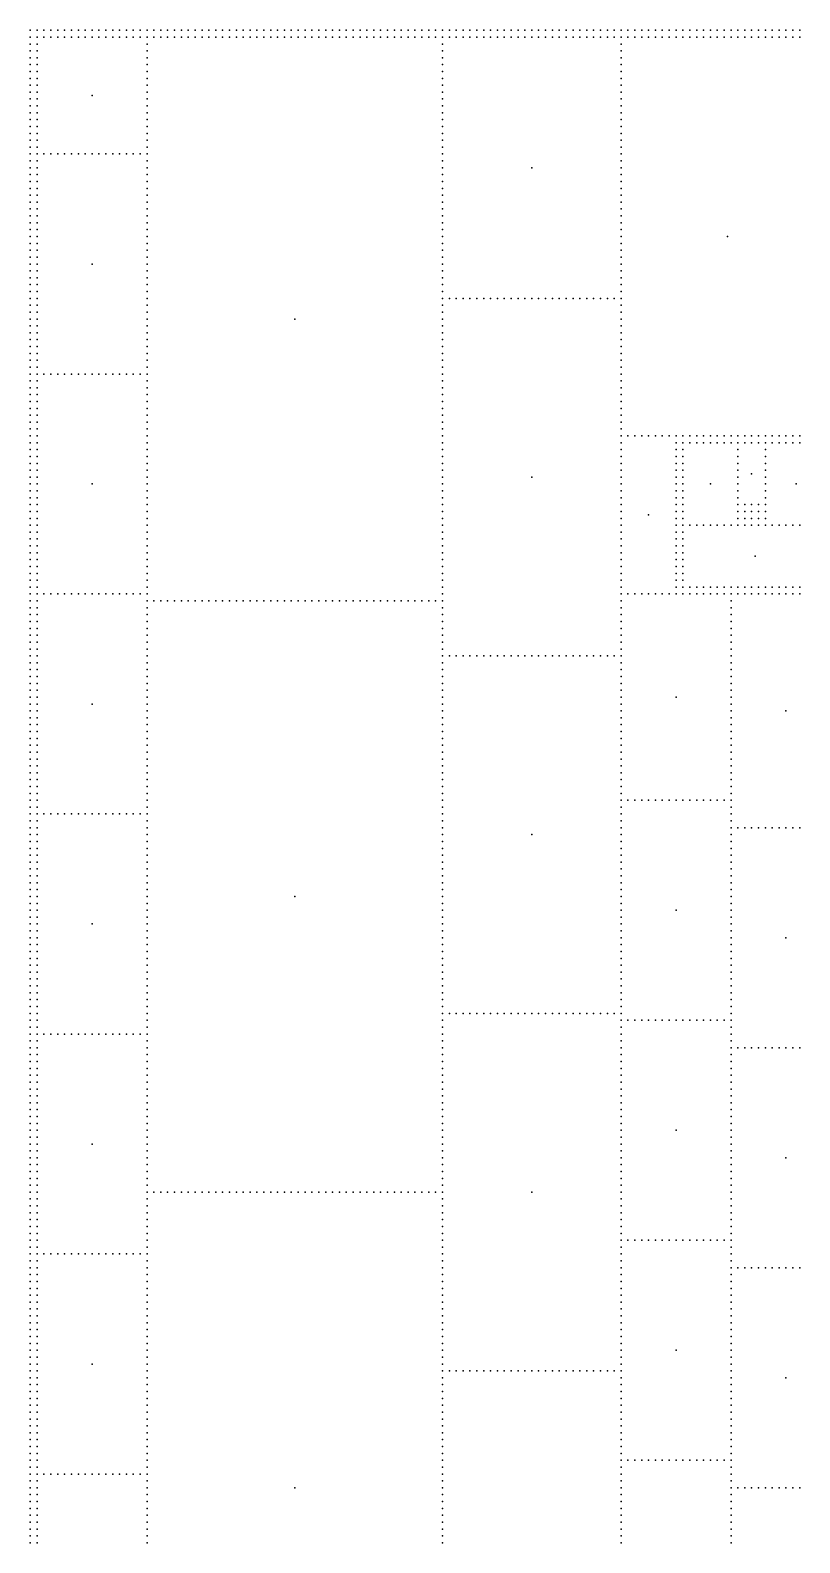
# Model space of a CAD drawing. Header units: metres. Extents: x -50 to 50, y -49 to 49.
# Drawn here: x -50 to -25.11, y 0.22 to 49.17 of the extents above; entities that cross this region are included whole.
import ezdxf

# ---------------------------------------------------------------- set-up
doc = ezdxf.new("R2010")
doc.units = ezdxf.units.M

msp = doc.modelspace()

# ---------------------------------------------------------------- linework, layer by layer
for p in [(-50, 49.168), (-50, 49.168), (-50, 48.946), (-49.778, 49.168), (-49.778, 48.946), (-49.556, 49.168), (-49.556, 48.946), (-49.333, 49.168), (-49.333, 48.946), (-49.111, 49.168), (-49.111, 48.946), (-48.889, 49.168), (-48.889, 48.946), (-48.667, 49.168), (-48.667, 48.946), (-48.444, 49.168), (-48.444, 48.946), (-48.222, 49.168), (-48.222, 48.946), (-48, 49.168), (-48, 48.946), (-47.778, 49.168), (-47.778, 48.946), (-47.556, 49.168), (-47.556, 48.946), (-47.333, 49.168), (-47.333, 48.946), (-47.111, 49.168), (-47.111, 48.946), (-46.889, 49.168), (-46.889, 48.946), (-46.667, 49.168), (-46.667, 48.946), (-46.444, 49.168), (-46.444, 48.946), (-46.222, 49.168), (-46.222, 48.946), (-46, 49.168), (-46, 48.946), (-45.778, 49.168), (-45.778, 48.946), (-45.556, 49.168), (-45.556, 48.946), (-45.333, 49.168), (-45.333, 48.946), (-45.111, 49.168), (-45.111, 48.946), (-44.889, 49.168), (-44.889, 48.946), (-44.667, 49.168), (-44.667, 48.946), (-44.444, 49.168), (-44.444, 48.946), (-44.222, 49.168), (-44.222, 48.946), (-44, 49.168), (-44, 48.946), (-43.778, 49.168), (-43.778, 48.946), (-43.556, 49.168), (-43.556, 48.946), (-43.333, 49.168), (-43.333, 48.946), (-43.111, 49.168), (-43.111, 48.946), (-42.889, 49.168), (-42.889, 48.946), (-42.667, 49.168), (-42.667, 48.946), (-42.444, 49.168), (-42.444, 48.946), (-42.222, 49.168), (-42.222, 48.946), (-42, 49.168), (-42, 48.946), (-41.778, 49.168), (-41.778, 48.946), (-41.556, 49.168), (-41.556, 48.946), (-41.333, 49.168), (-41.333, 48.946), (-41.111, 49.168), (-41.111, 48.946), (-40.889, 49.168), (-40.889, 48.946), (-40.667, 49.168), (-40.667, 48.946), (-40.444, 49.168), (-40.444, 48.946), (-40.222, 49.168), (-40.222, 48.946), (-40, 49.168), (-40, 48.946), (-39.778, 49.168), (-39.778, 48.946), (-39.556, 49.168), (-39.556, 48.946), (-39.333, 49.168), (-39.333, 48.946), (-39.111, 49.168), (-39.111, 48.946), (-38.889, 49.168), (-38.889, 48.946), (-38.667, 49.168), (-38.667, 48.946), (-38.444, 49.168), (-38.444, 48.946), (-38.222, 49.168), (-38.222, 48.946), (-38, 49.168), (-38, 48.946), (-37.778, 49.168), (-37.778, 48.946), (-37.556, 49.168), (-37.556, 48.946), (-37.333, 49.168), (-37.333, 48.946), (-37.111, 49.168), (-37.111, 48.946), (-36.889, 49.168), (-36.889, 48.946), (-36.667, 49.168), (-36.667, 48.946), (-36.444, 49.168), (-36.444, 48.946), (-36.222, 49.168), (-36.222, 48.946), (-36, 49.168), (-36, 48.946), (-35.778, 49.168), (-35.778, 48.946), (-35.556, 49.168), (-35.556, 48.946), (-35.333, 49.168), (-35.333, 48.946), (-35.111, 49.168), (-35.111, 48.946), (-34.889, 49.168), (-34.889, 48.946), (-34.667, 49.168), (-34.667, 48.946), (-34.444, 49.168), (-34.444, 48.946), (-34.222, 49.168), (-34.222, 48.946), (-34, 49.168), (-34, 48.946), (-33.778, 49.168), (-33.778, 48.946), (-33.556, 49.168), (-33.556, 48.946), (-33.333, 49.168), (-33.333, 48.946), (-33.111, 49.168), (-33.111, 48.946), (-32.889, 49.168), (-32.889, 48.946), (-32.667, 49.168), (-32.667, 48.946), (-32.444, 49.168), (-32.444, 48.946), (-32.222, 49.168), (-32.222, 48.946), (-32, 49.168), (-32, 48.946), (-31.778, 49.168), (-31.778, 48.946), (-31.556, 49.168), (-31.556, 48.946), (-31.333, 49.168), (-31.333, 48.946), (-31.111, 49.168), (-31.111, 48.946), (-30.889, 49.168), (-30.889, 48.946), (-30.667, 49.168), (-30.667, 48.946), (-30.444, 49.168), (-30.444, 48.946), (-30.222, 49.168), (-30.222, 48.946), (-30, 49.168), (-30, 48.946), (-29.778, 49.168), (-29.778, 48.946), (-29.556, 49.168), (-29.556, 48.946), (-29.333, 49.168), (-29.333, 48.946), (-29.111, 49.168), (-29.111, 48.946), (-28.889, 49.168), (-28.889, 48.946), (-28.667, 49.168), (-28.667, 48.946), (-28.444, 49.168), (-28.444, 48.946), (-28.222, 49.168), (-28.222, 48.946), (-28, 49.168), (-28, 48.946), (-27.778, 49.168), (-27.778, 48.946), (-27.556, 49.168), (-27.556, 48.946), (-27.333, 49.168), (-27.333, 48.946), (-27.111, 49.168), (-27.111, 48.946), (-26.889, 49.168), (-26.889, 48.946), (-26.667, 49.168), (-26.667, 48.946), (-26.444, 49.168), (-26.444, 48.946), (-26.222, 49.168), (-26.222, 48.946), (-26, 49.168), (-26, 48.946), (-25.778, 49.168), (-25.778, 48.946), (-25.556, 49.168), (-25.556, 48.946), (-25.333, 49.168), (-25.333, 48.946), (-25.111, 49.168), (-25.111, 48.946), (-50, 48.723), (-50, 48.501), (-49.778, 48.723), (-49.778, 48.501), (-46.222, 48.723), (-46.222, 48.501), (-36.667, 48.723), (-36.667, 48.501), (-30.889, 48.723), (-30.889, 48.501), (-50, 48.279), (-50, 48.056), (-49.778, 48.279), (-49.778, 48.056), (-46.222, 48.279), (-46.222, 48.056), (-36.667, 48.279), (-36.667, 48.056), (-30.889, 48.279), (-30.889, 48.056), (-50, 47.834), (-50, 47.611), (-49.778, 47.834), (-49.778, 47.611), (-46.222, 47.834), (-46.222, 47.611), (-36.667, 47.834), (-36.667, 47.611), (-30.889, 47.834), (-30.889, 47.611), (-50, 47.389), (-50, 47.166), (-49.778, 47.389), (-49.778, 47.166), (-48, 47.055), (-46.222, 47.389), (-46.222, 47.166), (-36.667, 47.389), (-36.667, 47.166), (-30.889, 47.389), (-30.889, 47.166), (-50, 46.944), (-50, 46.721), (-50, 46.499), (-49.778, 46.944), (-49.778, 46.721), (-49.778, 46.499), (-46.222, 46.944), (-46.222, 46.721), (-46.222, 46.499), (-36.667, 46.944), (-36.667, 46.721), (-36.667, 46.499), (-30.889, 46.944), (-30.889, 46.721), (-30.889, 46.499), (-50, 46.276), (-50, 46.054), (-49.778, 46.276), (-49.778, 46.054), (-46.222, 46.276), (-46.222, 46.054), (-36.667, 46.276), (-36.667, 46.054), (-30.889, 46.276), (-30.889, 46.054), (-50, 45.831), (-50, 45.609), (-49.778, 45.831), (-49.778, 45.609), (-46.222, 45.831), (-46.222, 45.609), (-36.667, 45.831), (-36.667, 45.609), (-30.889, 45.831), (-30.889, 45.609), (-50, 45.386), (-50, 45.164), (-49.778, 45.386), (-49.778, 45.164), (-49.556, 45.164), (-49.333, 45.164), (-49.111, 45.164), (-48.889, 45.164), (-48.667, 45.164), (-48.444, 45.164), (-48.222, 45.164), (-48, 45.164), (-47.778, 45.164), (-47.556, 45.164), (-47.333, 45.164), (-47.111, 45.164), (-46.889, 45.164), (-46.667, 45.164), (-46.444, 45.164), (-46.222, 45.386), (-46.222, 45.164), (-36.667, 45.386), (-36.667, 45.164), (-30.889, 45.386), (-30.889, 45.164), (-50, 44.941), (-50, 44.719), (-49.778, 44.941), (-49.778, 44.719), (-46.222, 44.941), (-46.222, 44.719), (-36.667, 44.941), (-36.667, 44.719), (-33.778, 44.719), (-30.889, 44.941), (-30.889, 44.719), (-50, 44.496), (-50, 44.274), (-49.778, 44.496), (-49.778, 44.274), (-46.222, 44.496), (-46.222, 44.274), (-36.667, 44.496), (-36.667, 44.274), (-30.889, 44.496), (-30.889, 44.274), (-50, 44.051), (-50, 43.829), (-50, 43.606), (-49.778, 44.051), (-49.778, 43.829), (-49.778, 43.606), (-46.222, 44.051), (-46.222, 43.829), (-46.222, 43.606), (-36.667, 44.051), (-36.667, 43.829), (-36.667, 43.606), (-30.889, 44.051), (-30.889, 43.829), (-30.889, 43.606), (-50, 43.384), (-50, 43.161), (-49.778, 43.384), (-49.778, 43.161), (-46.222, 43.384), (-46.222, 43.161), (-36.667, 43.384), (-36.667, 43.161), (-30.889, 43.384), (-30.889, 43.161), (-50, 42.939), (-50, 42.716), (-49.778, 42.939), (-49.778, 42.716), (-46.222, 42.939), (-46.222, 42.716), (-36.667, 42.939), (-36.667, 42.716), (-30.889, 42.939), (-30.889, 42.716), (-50, 42.494), (-50, 42.272), (-49.778, 42.494), (-49.778, 42.272), (-46.222, 42.494), (-46.222, 42.272), (-36.667, 42.494), (-36.667, 42.272), (-30.889, 42.494), (-30.889, 42.272), (-27.444, 42.494), (-50, 42.049), (-50, 41.827), (-50, 41.604), (-49.778, 42.049), (-49.778, 41.827), (-49.778, 41.604), (-48, 41.604), (-46.222, 42.049), (-46.222, 41.827), (-46.222, 41.604), (-36.667, 42.049), (-36.667, 41.827), (-36.667, 41.604), (-30.889, 42.049), (-30.889, 41.827), (-30.889, 41.604), (-50, 41.382), (-50, 41.159), (-49.778, 41.382), (-49.778, 41.159), (-46.222, 41.382), (-46.222, 41.159), (-36.667, 41.382), (-36.667, 41.159), (-30.889, 41.382), (-30.889, 41.159), (-50, 40.937), (-50, 40.714), (-49.778, 40.937), (-49.778, 40.714), (-46.222, 40.937), (-46.222, 40.714), (-36.667, 40.937), (-36.667, 40.714), (-30.889, 40.937), (-30.889, 40.714), (-50, 40.492), (-50, 40.269), (-49.778, 40.492), (-49.778, 40.269), (-46.222, 40.492), (-46.222, 40.269), (-36.667, 40.492), (-36.667, 40.269), (-36.444, 40.492), (-36.222, 40.492), (-36, 40.492), (-35.778, 40.492), (-35.556, 40.492), (-35.333, 40.492), (-35.111, 40.492), (-34.889, 40.492), (-34.667, 40.492), (-34.444, 40.492), (-34.222, 40.492), (-34, 40.492), (-33.778, 40.492), (-33.556, 40.492), (-33.333, 40.492), (-33.111, 40.492), (-32.889, 40.492), (-32.667, 40.492), (-32.444, 40.492), (-32.222, 40.492), (-32, 40.492), (-31.778, 40.492), (-31.556, 40.492), (-31.333, 40.492), (-31.111, 40.492), (-30.889, 40.492), (-30.889, 40.269), (-50, 40.047), (-50, 39.824), (-49.778, 40.047), (-49.778, 39.824), (-46.222, 40.047), (-46.222, 39.824), (-41.444, 39.824), (-36.667, 40.047), (-36.667, 39.824), (-30.889, 40.047), (-30.889, 39.824), (-50, 39.602), (-50, 39.379), (-50, 39.157), (-49.778, 39.602), (-49.778, 39.379), (-49.778, 39.157), (-46.222, 39.602), (-46.222, 39.379), (-46.222, 39.157), (-36.667, 39.602), (-36.667, 39.379), (-36.667, 39.157), (-30.889, 39.602), (-30.889, 39.379), (-30.889, 39.157), (-50, 38.934), (-50, 38.712), (-49.778, 38.934), (-49.778, 38.712), (-46.222, 38.934), (-46.222, 38.712), (-36.667, 38.934), (-36.667, 38.712), (-30.889, 38.934), (-30.889, 38.712), (-50, 38.489), (-50, 38.267), (-49.778, 38.489), (-49.778, 38.267), (-46.222, 38.489), (-46.222, 38.267), (-36.667, 38.489), (-36.667, 38.267), (-30.889, 38.489), (-30.889, 38.267), (-50, 38.044), (-50, 37.822), (-49.778, 38.044), (-49.778, 37.822), (-49.556, 38.044), (-49.333, 38.044), (-49.111, 38.044), (-48.889, 38.044), (-48.667, 38.044), (-48.444, 38.044), (-48.222, 38.044), (-48, 38.044), (-47.778, 38.044), (-47.556, 38.044), (-47.333, 38.044), (-47.111, 38.044), (-46.889, 38.044), (-46.667, 38.044), (-46.444, 38.044), (-46.222, 38.044), (-46.222, 37.822), (-36.667, 38.044), (-36.667, 37.822), (-30.889, 38.044), (-30.889, 37.822), (-50, 37.599), (-50, 37.377), (-49.778, 37.599), (-49.778, 37.377), (-46.222, 37.599), (-46.222, 37.377), (-36.667, 37.599), (-36.667, 37.377), (-30.889, 37.599), (-30.889, 37.377), (-50, 37.154), (-50, 36.932), (-49.778, 37.154), (-49.778, 36.932), (-46.222, 37.154), (-46.222, 36.932), (-36.667, 37.154), (-36.667, 36.932), (-30.889, 37.154), (-30.889, 36.932), (-50, 36.709), (-50, 36.487), (-50, 36.265), (-49.778, 36.709), (-49.778, 36.487), (-49.778, 36.265), (-46.222, 36.709), (-46.222, 36.487), (-46.222, 36.265), (-36.667, 36.709), (-36.667, 36.487), (-36.667, 36.265), (-30.889, 36.709), (-30.889, 36.487), (-30.889, 36.265), (-50, 36.042), (-50, 35.82), (-49.778, 36.042), (-49.778, 35.82), (-46.222, 36.042), (-46.222, 35.82), (-36.667, 36.042), (-36.667, 35.82), (-30.889, 36.042), (-30.889, 35.82), (-30.667, 36.042), (-30.444, 36.042), (-30.222, 36.042), (-30, 36.042), (-29.778, 36.042), (-29.556, 36.042), (-29.333, 36.042), (-29.111, 36.042), (-29.111, 35.82), (-28.889, 36.042), (-28.889, 35.82), (-28.667, 36.042), (-28.667, 35.82), (-28.444, 36.042), (-28.444, 35.82), (-28.222, 36.042), (-28.222, 35.82), (-28, 36.042), (-28, 35.82), (-27.778, 36.042), (-27.778, 35.82), (-27.556, 36.042), (-27.556, 35.82), (-27.333, 36.042), (-27.333, 35.82), (-27.111, 36.042), (-27.111, 35.82), (-26.889, 36.042), (-26.889, 35.82), (-26.667, 36.042), (-26.667, 35.82), (-26.444, 36.042), (-26.444, 35.82), (-26.222, 36.042), (-26.222, 35.82), (-26, 36.042), (-26, 35.82), (-25.778, 36.042), (-25.778, 35.82), (-25.556, 36.042), (-25.556, 35.82), (-25.333, 36.042), (-25.333, 35.82), (-25.111, 36.042), (-25.111, 35.82), (-50, 35.597), (-50, 35.375), (-49.778, 35.597), (-49.778, 35.375), (-46.222, 35.597), (-46.222, 35.375), (-36.667, 35.597), (-36.667, 35.375), (-30.889, 35.597), (-30.889, 35.375), (-29.111, 35.597), (-29.111, 35.375), (-28.889, 35.597), (-28.889, 35.375), (-27.111, 35.597), (-27.111, 35.375), (-26.222, 35.597), (-26.222, 35.375), (-50, 35.152), (-50, 34.93), (-49.778, 35.152), (-49.778, 34.93), (-46.222, 35.152), (-46.222, 34.93), (-36.667, 35.152), (-36.667, 34.93), (-30.889, 35.152), (-30.889, 34.93), (-29.111, 35.152), (-29.111, 34.93), (-28.889, 35.152), (-28.889, 34.93), (-27.111, 35.152), (-27.111, 34.93), (-26.667, 34.818), (-26.222, 35.152), (-26.222, 34.93), (-50, 34.707), (-50, 34.485), (-50, 34.262), (-49.778, 34.707), (-49.778, 34.485), (-49.778, 34.262), (-48, 34.485), (-46.222, 34.707), (-46.222, 34.485), (-46.222, 34.262), (-36.667, 34.707), (-36.667, 34.485), (-36.667, 34.262), (-33.778, 34.707), (-30.889, 34.707), (-30.889, 34.485), (-30.889, 34.262), (-29.111, 34.707), (-29.111, 34.485), (-29.111, 34.262), (-28.889, 34.707), (-28.889, 34.485), (-28.889, 34.262), (-28, 34.485), (-27.111, 34.707), (-27.111, 34.485), (-27.111, 34.262), (-26.222, 34.707), (-26.222, 34.485), (-26.222, 34.262), (-25.222, 34.485), (-50, 34.04), (-50, 33.817), (-49.778, 34.04), (-49.778, 33.817), (-46.222, 34.04), (-46.222, 33.817), (-36.667, 34.04), (-36.667, 33.817), (-30.889, 34.04), (-30.889, 33.817), (-29.111, 34.04), (-29.111, 33.817), (-28.889, 34.04), (-28.889, 33.817), (-27.111, 34.04), (-27.111, 33.817), (-26.889, 33.817), (-26.667, 33.817), (-26.444, 33.817), (-26.222, 34.04), (-26.222, 33.817), (-50, 33.595), (-50, 33.372), (-49.778, 33.595), (-49.778, 33.372), (-46.222, 33.595), (-46.222, 33.372), (-36.667, 33.595), (-36.667, 33.372), (-30.889, 33.595), (-30.889, 33.372), (-30, 33.484), (-29.111, 33.595), (-29.111, 33.372), (-28.889, 33.595), (-28.889, 33.372), (-27.111, 33.595), (-27.111, 33.372), (-26.889, 33.595), (-26.889, 33.372), (-26.667, 33.595), (-26.667, 33.372), (-26.444, 33.595), (-26.444, 33.372), (-26.222, 33.595), (-26.222, 33.372), (-50, 33.15), (-50, 32.927), (-49.778, 33.15), (-49.778, 32.927), (-46.222, 33.15), (-46.222, 32.927), (-36.667, 33.15), (-36.667, 32.927), (-30.889, 33.15), (-30.889, 32.927), (-29.111, 33.15), (-29.111, 32.927), (-28.889, 33.15), (-28.889, 32.927), (-28.667, 33.15), (-28.444, 33.15), (-28.222, 33.15), (-28, 33.15), (-27.778, 33.15), (-27.556, 33.15), (-27.333, 33.15), (-27.111, 33.15), (-26.889, 33.15), (-26.667, 33.15), (-26.444, 33.15), (-26.222, 33.15), (-26, 33.15), (-25.778, 33.15), (-25.556, 33.15), (-25.333, 33.15), (-25.111, 33.15), (-50, 32.705), (-50, 32.482), (-49.778, 32.705), (-49.778, 32.482), (-46.222, 32.705), (-46.222, 32.482), (-36.667, 32.705), (-36.667, 32.482), (-30.889, 32.705), (-30.889, 32.482), (-29.111, 32.705), (-29.111, 32.482), (-28.889, 32.705), (-28.889, 32.482), (-50, 32.26), (-50, 32.037), (-49.778, 32.26), (-49.778, 32.037), (-46.222, 32.26), (-46.222, 32.037), (-36.667, 32.26), (-36.667, 32.037), (-30.889, 32.26), (-30.889, 32.037), (-29.111, 32.26), (-29.111, 32.037), (-28.889, 32.26), (-28.889, 32.037), (-26.556, 32.149), (-50, 31.815), (-50, 31.592), (-50, 31.37), (-49.778, 31.815), (-49.778, 31.592), (-49.778, 31.37), (-46.222, 31.815), (-46.222, 31.592), (-46.222, 31.37), (-36.667, 31.815), (-36.667, 31.592), (-36.667, 31.37), (-30.889, 31.815), (-30.889, 31.592), (-30.889, 31.37), (-29.111, 31.815), (-29.111, 31.592), (-29.111, 31.37), (-28.889, 31.815), (-28.889, 31.592), (-28.889, 31.37), (-50, 31.147), (-50, 30.925), (-49.778, 31.147), (-49.778, 30.925), (-49.556, 30.925), (-49.333, 30.925), (-49.111, 30.925), (-48.889, 30.925), (-48.667, 30.925), (-48.444, 30.925), (-48.222, 30.925), (-48, 30.925), (-47.778, 30.925), (-47.556, 30.925), (-47.333, 30.925), (-47.111, 30.925), (-46.889, 30.925), (-46.667, 30.925), (-46.444, 30.925), (-46.222, 31.147), (-46.222, 30.925), (-36.667, 31.147), (-36.667, 30.925), (-30.889, 31.147), (-30.889, 30.925), (-30.667, 30.925), (-30.444, 30.925), (-30.222, 30.925), (-30, 30.925), (-29.778, 30.925), (-29.556, 30.925), (-29.333, 30.925), (-29.111, 31.147), (-29.111, 30.925), (-28.889, 31.147), (-28.889, 30.925), (-28.667, 31.147), (-28.667, 30.925), (-28.444, 31.147), (-28.444, 30.925), (-28.222, 31.147), (-28.222, 30.925), (-28, 31.147), (-28, 30.925), (-27.778, 31.147), (-27.778, 30.925), (-27.556, 31.147), (-27.556, 30.925), (-27.333, 31.147), (-27.333, 30.925), (-27.111, 31.147), (-27.111, 30.925), (-26.889, 31.147), (-26.889, 30.925), (-26.667, 31.147), (-26.667, 30.925), (-26.444, 31.147), (-26.444, 30.925), (-26.222, 31.147), (-26.222, 30.925), (-26, 31.147), (-26, 30.925), (-25.778, 31.147), (-25.778, 30.925), (-25.556, 31.147), (-25.556, 30.925), (-25.333, 31.147), (-25.333, 30.925), (-25.111, 31.147), (-25.111, 30.925), (-50, 30.702), (-50, 30.48), (-49.778, 30.702), (-49.778, 30.48), (-46.222, 30.702), (-46.222, 30.48), (-46, 30.702), (-45.778, 30.702), (-45.556, 30.702), (-45.333, 30.702), (-45.111, 30.702), (-44.889, 30.702), (-44.667, 30.702), (-44.444, 30.702), (-44.222, 30.702), (-44, 30.702), (-43.778, 30.702), (-43.556, 30.702), (-43.333, 30.702), (-43.111, 30.702), (-42.889, 30.702), (-42.667, 30.702), (-42.444, 30.702), (-42.222, 30.702), (-42, 30.702), (-41.778, 30.702), (-41.556, 30.702), (-41.333, 30.702), (-41.111, 30.702), (-40.889, 30.702), (-40.667, 30.702), (-40.444, 30.702), (-40.222, 30.702), (-40, 30.702), (-39.778, 30.702), (-39.556, 30.702), (-39.333, 30.702), (-39.111, 30.702), (-38.889, 30.702), (-38.667, 30.702), (-38.444, 30.702), (-38.222, 30.702), (-38, 30.702), (-37.778, 30.702), (-37.556, 30.702), (-37.333, 30.702), (-37.111, 30.702), (-36.889, 30.702), (-36.667, 30.702), (-36.667, 30.48), (-30.889, 30.702), (-30.889, 30.48), (-27.333, 30.702), (-27.333, 30.48), (-50, 30.258), (-50, 30.035), (-49.778, 30.258), (-49.778, 30.035), (-46.222, 30.258), (-46.222, 30.035), (-36.667, 30.258), (-36.667, 30.035), (-30.889, 30.258), (-30.889, 30.035), (-27.333, 30.258), (-27.333, 30.035), (-50, 29.813), (-50, 29.59), (-50, 29.368), (-49.778, 29.813), (-49.778, 29.59), (-49.778, 29.368), (-46.222, 29.813), (-46.222, 29.59), (-46.222, 29.368), (-36.667, 29.813), (-36.667, 29.59), (-36.667, 29.368), (-30.889, 29.813), (-30.889, 29.59), (-30.889, 29.368), (-27.333, 29.813), (-27.333, 29.59), (-27.333, 29.368), (-50, 29.145), (-50, 28.923), (-49.778, 29.145), (-49.778, 28.923), (-46.222, 29.145), (-46.222, 28.923), (-36.667, 29.145), (-36.667, 28.923), (-36.444, 28.923), (-36.222, 28.923), (-36, 28.923), (-35.778, 28.923), (-35.556, 28.923), (-35.333, 28.923), (-35.111, 28.923), (-34.889, 28.923), (-34.667, 28.923), (-34.444, 28.923), (-34.222, 28.923), (-34, 28.923), (-33.778, 28.923), (-33.556, 28.923), (-33.333, 28.923), (-33.111, 28.923), (-32.889, 28.923), (-32.667, 28.923), (-32.444, 28.923), (-32.222, 28.923), (-32, 28.923), (-31.778, 28.923), (-31.556, 28.923), (-31.333, 28.923), (-31.111, 28.923), (-30.889, 29.145), (-30.889, 28.923), (-27.333, 29.145), (-27.333, 28.923), (-50, 28.7), (-50, 28.478), (-49.778, 28.7), (-49.778, 28.478), (-46.222, 28.7), (-46.222, 28.478), (-36.667, 28.7), (-36.667, 28.478), (-30.889, 28.7), (-30.889, 28.478), (-27.333, 28.7), (-27.333, 28.478), (-50, 28.255), (-50, 28.033), (-49.778, 28.255), (-49.778, 28.033), (-46.222, 28.255), (-46.222, 28.033), (-36.667, 28.255), (-36.667, 28.033), (-30.889, 28.255), (-30.889, 28.033), (-27.333, 28.255), (-27.333, 28.033), (-50, 27.81), (-50, 27.588), (-49.778, 27.81), (-49.778, 27.588), (-46.222, 27.81), (-46.222, 27.588), (-36.667, 27.81), (-36.667, 27.588), (-30.889, 27.81), (-30.889, 27.588), (-29.111, 27.588), (-27.333, 27.81), (-27.333, 27.588), (-50, 27.365), (-50, 27.143), (-50, 26.92), (-49.778, 27.365), (-49.778, 27.143), (-49.778, 26.92), (-48, 27.365), (-46.222, 27.365), (-46.222, 27.143), (-46.222, 26.92), (-36.667, 27.365), (-36.667, 27.143), (-36.667, 26.92), (-30.889, 27.365), (-30.889, 27.143), (-30.889, 26.92), (-27.333, 27.365), (-27.333, 27.143), (-27.333, 26.92), (-25.556, 27.143), (-50, 26.698), (-50, 26.475), (-49.778, 26.698), (-49.778, 26.475), (-46.222, 26.698), (-46.222, 26.475), (-36.667, 26.698), (-36.667, 26.475), (-30.889, 26.698), (-30.889, 26.475), (-27.333, 26.698), (-27.333, 26.475), (-50, 26.253), (-50, 26.03), (-49.778, 26.253), (-49.778, 26.03), (-46.222, 26.253), (-46.222, 26.03), (-36.667, 26.253), (-36.667, 26.03), (-30.889, 26.253), (-30.889, 26.03), (-27.333, 26.253), (-27.333, 26.03), (-50, 25.808), (-50, 25.585), (-49.778, 25.808), (-49.778, 25.585), (-46.222, 25.808), (-46.222, 25.585), (-36.667, 25.808), (-36.667, 25.585), (-30.889, 25.808), (-30.889, 25.585), (-27.333, 25.808), (-27.333, 25.585), (-50, 25.363), (-50, 25.14), (-49.778, 25.363), (-49.778, 25.14), (-46.222, 25.363), (-46.222, 25.14), (-36.667, 25.363), (-36.667, 25.14), (-30.889, 25.363), (-30.889, 25.14), (-27.333, 25.363), (-27.333, 25.14), (-50, 24.918), (-50, 24.695), (-49.778, 24.918), (-49.778, 24.695), (-46.222, 24.918), (-46.222, 24.695), (-36.667, 24.918), (-36.667, 24.695), (-30.889, 24.918), (-30.889, 24.695), (-27.333, 24.918), (-27.333, 24.695), (-50, 24.473), (-50, 24.251), (-50, 24.028), (-49.778, 24.473), (-49.778, 24.251), (-49.778, 24.028), (-46.222, 24.473), (-46.222, 24.251), (-46.222, 24.028), (-36.667, 24.473), (-36.667, 24.251), (-36.667, 24.028), (-30.889, 24.473), (-30.889, 24.251), (-30.889, 24.028), (-30.667, 24.251), (-30.444, 24.251), (-30.222, 24.251), (-30, 24.251), (-29.778, 24.251), (-29.556, 24.251), (-29.333, 24.251), (-29.111, 24.251), (-28.889, 24.251), (-28.667, 24.251), (-28.444, 24.251), (-28.222, 24.251), (-28, 24.251), (-27.778, 24.251), (-27.556, 24.251), (-27.333, 24.473), (-27.333, 24.251), (-27.333, 24.028), (-50, 23.806), (-50, 23.583), (-49.778, 23.806), (-49.778, 23.583), (-49.556, 23.806), (-49.333, 23.806), (-49.111, 23.806), (-48.889, 23.806), (-48.667, 23.806), (-48.444, 23.806), (-48.222, 23.806), (-48, 23.806), (-47.778, 23.806), (-47.556, 23.806), (-47.333, 23.806), (-47.111, 23.806), (-46.889, 23.806), (-46.667, 23.806), (-46.444, 23.806), (-46.222, 23.806), (-46.222, 23.583), (-36.667, 23.806), (-36.667, 23.583), (-30.889, 23.806), (-30.889, 23.583), (-27.333, 23.806), (-27.333, 23.583), (-50, 23.361), (-50, 23.138), (-49.778, 23.361), (-49.778, 23.138), (-46.222, 23.361), (-46.222, 23.138), (-36.667, 23.361), (-36.667, 23.138), (-33.778, 23.138), (-30.889, 23.361), (-30.889, 23.138), (-27.333, 23.361), (-27.333, 23.138), (-27.111, 23.361), (-26.889, 23.361), (-26.667, 23.361), (-26.444, 23.361), (-26.222, 23.361), (-26, 23.361), (-25.778, 23.361), (-25.556, 23.361), (-25.333, 23.361), (-25.111, 23.361), (-50, 22.916), (-50, 22.693), (-49.778, 22.916), (-49.778, 22.693), (-46.222, 22.916), (-46.222, 22.693), (-36.667, 22.916), (-36.667, 22.693), (-30.889, 22.916), (-30.889, 22.693), (-27.333, 22.916), (-27.333, 22.693), (-50, 22.471), (-50, 22.248), (-50, 22.026), (-49.778, 22.471), (-49.778, 22.248), (-49.778, 22.026), (-46.222, 22.471), (-46.222, 22.248), (-46.222, 22.026), (-36.667, 22.471), (-36.667, 22.248), (-36.667, 22.026), (-30.889, 22.471), (-30.889, 22.248), (-30.889, 22.026), (-27.333, 22.471), (-27.333, 22.248), (-27.333, 22.026), (-50, 21.803), (-50, 21.581), (-49.778, 21.803), (-49.778, 21.581), (-46.222, 21.803), (-46.222, 21.581), (-36.667, 21.803), (-36.667, 21.581), (-30.889, 21.803), (-30.889, 21.581), (-27.333, 21.803), (-27.333, 21.581), (-50, 21.358), (-50, 21.136), (-49.778, 21.358), (-49.778, 21.136), (-46.222, 21.358), (-46.222, 21.136), (-41.444, 21.136), (-36.667, 21.358), (-36.667, 21.136), (-30.889, 21.358), (-30.889, 21.136), (-27.333, 21.358), (-27.333, 21.136), (-50, 20.913), (-50, 20.691), (-49.778, 20.913), (-49.778, 20.691), (-46.222, 20.913), (-46.222, 20.691), (-36.667, 20.913), (-36.667, 20.691), (-30.889, 20.913), (-30.889, 20.691), (-29.111, 20.691), (-27.333, 20.913), (-27.333, 20.691), (-50, 20.468), (-50, 20.246), (-49.778, 20.468), (-49.778, 20.246), (-48, 20.246), (-46.222, 20.468), (-46.222, 20.246), (-36.667, 20.468), (-36.667, 20.246), (-30.889, 20.468), (-30.889, 20.246), (-27.333, 20.468), (-27.333, 20.246), (-50, 20.023), (-50, 19.801), (-49.778, 20.023), (-49.778, 19.801), (-46.222, 20.023), (-46.222, 19.801), (-36.667, 20.023), (-36.667, 19.801), (-30.889, 20.023), (-30.889, 19.801), (-27.333, 20.023), (-27.333, 19.801), (-25.556, 19.801), (-50, 19.578), (-50, 19.356), (-50, 19.133), (-49.778, 19.578), (-49.778, 19.356), (-49.778, 19.133), (-46.222, 19.578), (-46.222, 19.356), (-46.222, 19.133), (-36.667, 19.578), (-36.667, 19.356), (-36.667, 19.133), (-30.889, 19.578), (-30.889, 19.356), (-30.889, 19.133), (-27.333, 19.578), (-27.333, 19.356), (-27.333, 19.133), (-50, 18.911), (-50, 18.688), (-49.778, 18.911), (-49.778, 18.688), (-46.222, 18.911), (-46.222, 18.688), (-36.667, 18.911), (-36.667, 18.688), (-30.889, 18.911), (-30.889, 18.688), (-27.333, 18.911), (-27.333, 18.688), (-50, 18.466), (-50, 18.244), (-49.778, 18.466), (-49.778, 18.244), (-46.222, 18.466), (-46.222, 18.244), (-36.667, 18.466), (-36.667, 18.244), (-30.889, 18.466), (-30.889, 18.244), (-27.333, 18.466), (-27.333, 18.244), (-50, 18.021), (-50, 17.799), (-49.778, 18.021), (-49.778, 17.799), (-46.222, 18.021), (-46.222, 17.799), (-36.667, 18.021), (-36.667, 17.799), (-30.889, 18.021), (-30.889, 17.799), (-27.333, 18.021), (-27.333, 17.799), (-50, 17.576), (-50, 17.354), (-49.778, 17.576), (-49.778, 17.354), (-46.222, 17.576), (-46.222, 17.354), (-36.667, 17.576), (-36.667, 17.354), (-36.444, 17.354), (-36.222, 17.354), (-36, 17.354), (-35.778, 17.354), (-35.556, 17.354), (-35.333, 17.354), (-35.111, 17.354), (-34.889, 17.354), (-34.667, 17.354), (-34.444, 17.354), (-34.222, 17.354), (-34, 17.354), (-33.778, 17.354), (-33.556, 17.354), (-33.333, 17.354), (-33.111, 17.354), (-32.889, 17.354), (-32.667, 17.354), (-32.444, 17.354), (-32.222, 17.354), (-32, 17.354), (-31.778, 17.354), (-31.556, 17.354), (-31.333, 17.354), (-31.111, 17.354), (-30.889, 17.576), (-30.889, 17.354), (-27.333, 17.576), (-27.333, 17.354), (-50, 17.131), (-50, 16.909), (-50, 16.686), (-49.778, 17.131), (-49.778, 16.909), (-49.778, 16.686), (-49.556, 16.686), (-49.333, 16.686), (-49.111, 16.686), (-48.889, 16.686), (-48.667, 16.686), (-48.444, 16.686), (-48.222, 16.686), (-48, 16.686), (-47.778, 16.686), (-47.556, 16.686), (-47.333, 16.686), (-47.111, 16.686), (-46.889, 16.686), (-46.667, 16.686), (-46.444, 16.686), (-46.222, 17.131), (-46.222, 16.909), (-46.222, 16.686), (-36.667, 17.131), (-36.667, 16.909), (-36.667, 16.686), (-30.889, 17.131), (-30.889, 16.909), (-30.889, 16.686), (-30.667, 17.131), (-30.444, 17.131), (-30.222, 17.131), (-30, 17.131), (-29.778, 17.131), (-29.556, 17.131), (-29.333, 17.131), (-29.111, 17.131), (-28.889, 17.131), (-28.667, 17.131), (-28.444, 17.131), (-28.222, 17.131), (-28, 17.131), (-27.778, 17.131), (-27.556, 17.131), (-27.333, 17.131), (-27.333, 16.909), (-27.333, 16.686), (-50, 16.464), (-50, 16.241), (-49.778, 16.464), (-49.778, 16.241), (-46.222, 16.464), (-46.222, 16.241), (-36.667, 16.464), (-36.667, 16.241), (-30.889, 16.464), (-30.889, 16.241), (-27.333, 16.464), (-27.333, 16.241), (-27.111, 16.241), (-26.889, 16.241), (-26.667, 16.241), (-26.444, 16.241), (-26.222, 16.241), (-26, 16.241), (-25.778, 16.241), (-25.556, 16.241), (-25.333, 16.241), (-25.111, 16.241), (-50, 16.019), (-50, 15.796), (-49.778, 16.019), (-49.778, 15.796), (-46.222, 16.019), (-46.222, 15.796), (-36.667, 16.019), (-36.667, 15.796), (-30.889, 16.019), (-30.889, 15.796), (-27.333, 16.019), (-27.333, 15.796), (-50, 15.574), (-50, 15.351), (-49.778, 15.574), (-49.778, 15.351), (-46.222, 15.574), (-46.222, 15.351), (-36.667, 15.574), (-36.667, 15.351), (-30.889, 15.574), (-30.889, 15.351), (-27.333, 15.574), (-27.333, 15.351), (-50, 15.129), (-50, 14.906), (-50, 14.684), (-49.778, 15.129), (-49.778, 14.906), (-49.778, 14.684), (-46.222, 15.129), (-46.222, 14.906), (-46.222, 14.684), (-36.667, 15.129), (-36.667, 14.906), (-36.667, 14.684), (-30.889, 15.129), (-30.889, 14.906), (-30.889, 14.684), (-27.333, 15.129), (-27.333, 14.906), (-27.333, 14.684), (-50, 14.461), (-50, 14.239), (-49.778, 14.461), (-49.778, 14.239), (-46.222, 14.461), (-46.222, 14.239), (-36.667, 14.461), (-36.667, 14.239), (-30.889, 14.461), (-30.889, 14.239), (-27.333, 14.461), (-27.333, 14.239), (-50, 14.016), (-50, 13.794), (-49.778, 14.016), (-49.778, 13.794), (-46.222, 14.016), (-46.222, 13.794), (-36.667, 14.016), (-36.667, 13.794), (-30.889, 14.016), (-30.889, 13.794), (-27.333, 14.016), (-27.333, 13.794), (-50, 13.571), (-50, 13.349), (-49.778, 13.571), (-49.778, 13.349), (-46.222, 13.571), (-46.222, 13.349), (-36.667, 13.571), (-36.667, 13.349), (-30.889, 13.571), (-30.889, 13.349), (-29.111, 13.571), (-27.333, 13.571), (-27.333, 13.349), (-50, 13.126), (-50, 12.904), (-49.778, 13.126), (-49.778, 12.904), (-48, 13.126), (-46.222, 13.126), (-46.222, 12.904), (-36.667, 13.126), (-36.667, 12.904), (-30.889, 13.126), (-30.889, 12.904), (-27.333, 13.126), (-27.333, 12.904), (-50, 12.681), (-50, 12.459), (-50, 12.236), (-49.778, 12.681), (-49.778, 12.459), (-49.778, 12.236), (-46.222, 12.681), (-46.222, 12.459), (-46.222, 12.236), (-36.667, 12.681), (-36.667, 12.459), (-36.667, 12.236), (-30.889, 12.681), (-30.889, 12.459), (-30.889, 12.236), (-27.333, 12.681), (-27.333, 12.459), (-27.333, 12.236), (-25.556, 12.681), (-50, 12.014), (-50, 11.792), (-49.778, 12.014), (-49.778, 11.792), (-46.222, 12.014), (-46.222, 11.792), (-36.667, 12.014), (-36.667, 11.792), (-30.889, 12.014), (-30.889, 11.792), (-27.333, 12.014), (-27.333, 11.792), (-50, 11.569), (-50, 11.347), (-49.778, 11.569), (-49.778, 11.347), (-46.222, 11.569), (-46.222, 11.347), (-46, 11.569), (-45.778, 11.569), (-45.556, 11.569), (-45.333, 11.569), (-45.111, 11.569), (-44.889, 11.569), (-44.667, 11.569), (-44.444, 11.569), (-44.222, 11.569), (-44, 11.569), (-43.778, 11.569), (-43.556, 11.569), (-43.333, 11.569), (-43.111, 11.569), (-42.889, 11.569), (-42.667, 11.569), (-42.444, 11.569), (-42.222, 11.569), (-42, 11.569), (-41.778, 11.569), (-41.556, 11.569), (-41.333, 11.569), (-41.111, 11.569), (-40.889, 11.569), (-40.667, 11.569), (-40.444, 11.569), (-40.222, 11.569), (-40, 11.569), (-39.778, 11.569), (-39.556, 11.569), (-39.333, 11.569), (-39.111, 11.569), (-38.889, 11.569), (-38.667, 11.569), (-38.444, 11.569), (-38.222, 11.569), (-38, 11.569), (-37.778, 11.569), (-37.556, 11.569), (-37.333, 11.569), (-37.111, 11.569), (-36.889, 11.569), (-36.667, 11.569), (-36.667, 11.347), (-33.778, 11.569), (-30.889, 11.569), (-30.889, 11.347), (-27.333, 11.569), (-27.333, 11.347), (-50, 11.124), (-50, 10.902), (-49.778, 11.124), (-49.778, 10.902), (-46.222, 11.124), (-46.222, 10.902), (-36.667, 11.124), (-36.667, 10.902), (-30.889, 11.124), (-30.889, 10.902), (-27.333, 11.124), (-27.333, 10.902), (-50, 10.679), (-50, 10.457), (-49.778, 10.679), (-49.778, 10.457), (-46.222, 10.679), (-46.222, 10.457), (-36.667, 10.679), (-36.667, 10.457), (-30.889, 10.679), (-30.889, 10.457), (-27.333, 10.679), (-27.333, 10.457), (-50, 10.234), (-50, 10.012), (-50, 9.789), (-49.778, 10.234), (-49.778, 10.012), (-49.778, 9.789), (-46.222, 10.234), (-46.222, 10.012), (-46.222, 9.789), (-36.667, 10.234), (-36.667, 10.012), (-36.667, 9.789), (-30.889, 10.234), (-30.889, 10.012), (-30.889, 9.789), (-30.667, 10.012), (-30.444, 10.012), (-30.222, 10.012), (-30, 10.012), (-29.778, 10.012), (-29.556, 10.012), (-29.333, 10.012), (-29.111, 10.012), (-28.889, 10.012), (-28.667, 10.012), (-28.444, 10.012), (-28.222, 10.012), (-28, 10.012), (-27.778, 10.012), (-27.556, 10.012), (-27.333, 10.234), (-27.333, 10.012), (-27.333, 9.789), (-50, 9.567), (-50, 9.344), (-49.778, 9.567), (-49.778, 9.344), (-49.556, 9.567), (-49.333, 9.567), (-49.111, 9.567), (-48.889, 9.567), (-48.667, 9.567), (-48.444, 9.567), (-48.222, 9.567), (-48, 9.567), (-47.778, 9.567), (-47.556, 9.567), (-47.333, 9.567), (-47.111, 9.567), (-46.889, 9.567), (-46.667, 9.567), (-46.444, 9.567), (-46.222, 9.567), (-46.222, 9.344), (-36.667, 9.567), (-36.667, 9.344), (-30.889, 9.567), (-30.889, 9.344), (-27.333, 9.567), (-27.333, 9.344), (-50, 9.122), (-50, 8.899), (-49.778, 9.122), (-49.778, 8.899), (-46.222, 9.122), (-46.222, 8.899), (-36.667, 9.122), (-36.667, 8.899), (-30.889, 9.122), (-30.889, 8.899), (-27.333, 9.122), (-27.333, 8.899), (-27.111, 9.122), (-26.889, 9.122), (-26.667, 9.122), (-26.444, 9.122), (-26.222, 9.122), (-26, 9.122), (-25.778, 9.122), (-25.556, 9.122), (-25.333, 9.122), (-25.111, 9.122), (-50, 8.677), (-50, 8.454), (-49.778, 8.677), (-49.778, 8.454), (-46.222, 8.677), (-46.222, 8.454), (-36.667, 8.677), (-36.667, 8.454), (-30.889, 8.677), (-30.889, 8.454), (-27.333, 8.677), (-27.333, 8.454), (-50, 8.232), (-50, 8.009), (-49.778, 8.232), (-49.778, 8.009), (-46.222, 8.232), (-46.222, 8.009), (-36.667, 8.232), (-36.667, 8.009), (-30.889, 8.232), (-30.889, 8.009), (-27.333, 8.232), (-27.333, 8.009), (-50, 7.787), (-50, 7.564), (-49.778, 7.787), (-49.778, 7.564), (-46.222, 7.787), (-46.222, 7.564), (-36.667, 7.787), (-36.667, 7.564), (-30.889, 7.787), (-30.889, 7.564), (-27.333, 7.787), (-27.333, 7.564), (-50, 7.342), (-50, 7.119), (-50, 6.897), (-49.778, 7.342), (-49.778, 7.119), (-49.778, 6.897), (-46.222, 7.342), (-46.222, 7.119), (-46.222, 6.897), (-36.667, 7.342), (-36.667, 7.119), (-36.667, 6.897), (-30.889, 7.342), (-30.889, 7.119), (-30.889, 6.897), (-27.333, 7.342), (-27.333, 7.119), (-27.333, 6.897), (-50, 6.674), (-50, 6.452), (-49.778, 6.674), (-49.778, 6.452), (-46.222, 6.674), (-46.222, 6.452), (-36.667, 6.674), (-36.667, 6.452), (-30.889, 6.674), (-30.889, 6.452), (-29.111, 6.452), (-27.333, 6.674), (-27.333, 6.452), (-50, 6.229), (-50, 6.007), (-49.778, 6.229), (-49.778, 6.007), (-48, 6.007), (-46.222, 6.229), (-46.222, 6.007), (-36.667, 6.229), (-36.667, 6.007), (-30.889, 6.229), (-30.889, 6.007), (-27.333, 6.229), (-27.333, 6.007), (-50, 5.785), (-50, 5.562), (-49.778, 5.785), (-49.778, 5.562), (-46.222, 5.785), (-46.222, 5.562), (-36.667, 5.785), (-36.667, 5.562), (-36.444, 5.785), (-36.222, 5.785), (-36, 5.785), (-35.778, 5.785), (-35.556, 5.785), (-35.333, 5.785), (-35.111, 5.785), (-34.889, 5.785), (-34.667, 5.785), (-34.444, 5.785), (-34.222, 5.785), (-34, 5.785), (-33.778, 5.785), (-33.556, 5.785), (-33.333, 5.785), (-33.111, 5.785), (-32.889, 5.785), (-32.667, 5.785), (-32.444, 5.785), (-32.222, 5.785), (-32, 5.785), (-31.778, 5.785), (-31.556, 5.785), (-31.333, 5.785), (-31.111, 5.785), (-30.889, 5.785), (-30.889, 5.562), (-27.333, 5.785), (-27.333, 5.562), (-25.556, 5.562), (-50, 5.34), (-50, 5.117), (-49.778, 5.34), (-49.778, 5.117), (-46.222, 5.34), (-46.222, 5.117), (-36.667, 5.34), (-36.667, 5.117), (-30.889, 5.34), (-30.889, 5.117), (-27.333, 5.34), (-27.333, 5.117), (-50, 4.895), (-50, 4.672), (-50, 4.45), (-49.778, 4.895), (-49.778, 4.672), (-49.778, 4.45), (-46.222, 4.895), (-46.222, 4.672), (-46.222, 4.45), (-36.667, 4.895), (-36.667, 4.672), (-36.667, 4.45), (-30.889, 4.895), (-30.889, 4.672), (-30.889, 4.45), (-27.333, 4.895), (-27.333, 4.672), (-27.333, 4.45), (-50, 4.227), (-50, 4.005), (-49.778, 4.227), (-49.778, 4.005), (-46.222, 4.227), (-46.222, 4.005), (-36.667, 4.227), (-36.667, 4.005), (-30.889, 4.227), (-30.889, 4.005), (-27.333, 4.227), (-27.333, 4.005), (-50, 3.782), (-50, 3.56), (-49.778, 3.782), (-49.778, 3.56), (-46.222, 3.782), (-46.222, 3.56), (-36.667, 3.782), (-36.667, 3.56), (-30.889, 3.782), (-30.889, 3.56), (-27.333, 3.782), (-27.333, 3.56), (-50, 3.337), (-50, 3.115), (-49.778, 3.337), (-49.778, 3.115), (-46.222, 3.337), (-46.222, 3.115), (-36.667, 3.337), (-36.667, 3.115), (-30.889, 3.337), (-30.889, 3.115), (-27.333, 3.337), (-27.333, 3.115), (-50, 2.892), (-50, 2.67), (-50, 2.447), (-49.778, 2.892), (-49.778, 2.67), (-49.778, 2.447), (-49.556, 2.447), (-49.333, 2.447), (-49.111, 2.447), (-48.889, 2.447), (-48.667, 2.447), (-48.444, 2.447), (-48.222, 2.447), (-48, 2.447), (-47.778, 2.447), (-47.556, 2.447), (-47.333, 2.447), (-47.111, 2.447), (-46.889, 2.447), (-46.667, 2.447), (-46.444, 2.447), (-46.222, 2.892), (-46.222, 2.67), (-46.222, 2.447), (-36.667, 2.892), (-36.667, 2.67), (-36.667, 2.447), (-30.889, 2.892), (-30.889, 2.67), (-30.889, 2.447), (-30.667, 2.892), (-30.444, 2.892), (-30.222, 2.892), (-30, 2.892), (-29.778, 2.892), (-29.556, 2.892), (-29.333, 2.892), (-29.111, 2.892), (-28.889, 2.892), (-28.667, 2.892), (-28.444, 2.892), (-28.222, 2.892), (-28, 2.892), (-27.778, 2.892), (-27.556, 2.892), (-27.333, 2.892), (-27.333, 2.67), (-27.333, 2.447), (-50, 2.225), (-50, 2.002), (-49.778, 2.225), (-49.778, 2.002), (-46.222, 2.225), (-46.222, 2.002), (-41.444, 2.002), (-36.667, 2.225), (-36.667, 2.002), (-30.889, 2.225), (-30.889, 2.002), (-27.333, 2.225), (-27.333, 2.002), (-27.111, 2.002), (-26.889, 2.002), (-26.667, 2.002), (-26.444, 2.002), (-26.222, 2.002), (-26, 2.002), (-25.778, 2.002), (-25.556, 2.002), (-25.333, 2.002), (-25.111, 2.002), (-50, 1.78), (-50, 1.557), (-49.778, 1.78), (-49.778, 1.557), (-46.222, 1.78), (-46.222, 1.557), (-36.667, 1.78), (-36.667, 1.557), (-30.889, 1.78), (-30.889, 1.557), (-27.333, 1.78), (-27.333, 1.557), (-50, 1.335), (-50, 1.112), (-49.778, 1.335), (-49.778, 1.112), (-46.222, 1.335), (-46.222, 1.112), (-36.667, 1.335), (-36.667, 1.112), (-30.889, 1.335), (-30.889, 1.112), (-27.333, 1.335), (-27.333, 1.112), (-50, 0.89), (-50, 0.667), (-49.778, 0.89), (-49.778, 0.667), (-46.222, 0.89), (-46.222, 0.667), (-36.667, 0.89), (-36.667, 0.667), (-30.889, 0.89), (-30.889, 0.667), (-27.333, 0.89), (-27.333, 0.667), (-50, 0.445), (-50, 0.222), (-49.778, 0.445), (-49.778, 0.222), (-46.222, 0.445), (-46.222, 0.222), (-36.667, 0.445), (-36.667, 0.222), (-30.889, 0.445), (-30.889, 0.222), (-27.333, 0.445), (-27.333, 0.222)]:
    msp.add_point(p)

doc.saveas('drawing.dxf')
